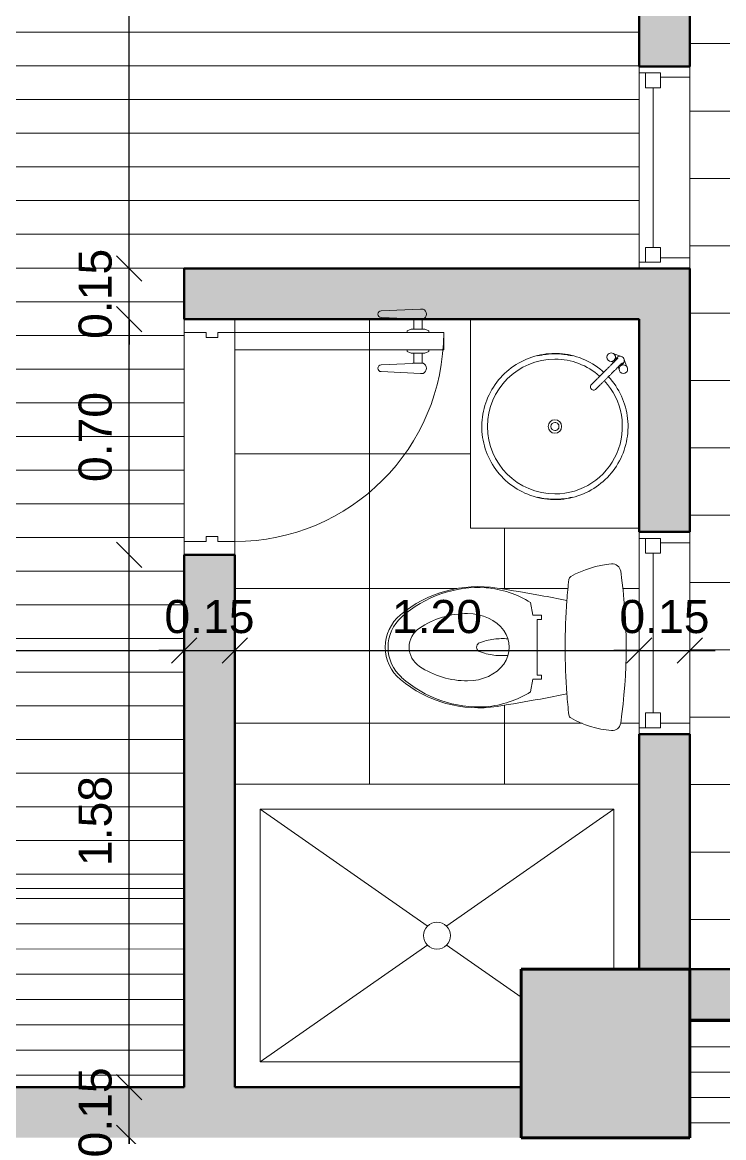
# Model space of a CAD drawing. Header units: metres. Extents: x 11 to 152, y 1 to 34.
# Drawn here: x 48.265 to 50.346, y 24.62 to 27.932 of the extents above; entities that cross this region are included whole.
import ezdxf

# ---------------------------------------------------------------- set-up
doc = ezdxf.new("R2010")
doc.units = ezdxf.units.M
for name, color, linetype, lineweight in [('A-ANNO-DIMS', 211, 'Continuous', 9), ('A-DETL-GENF', 92, 'Continuous', 9), ('A-DOOR', 31, 'Continuous', 9), ('A-DOOR-1', 31, 'Continuous', 18), ('A-FLOR', 192, 'Continuous', 9), ('A-FLOR-PATT', 8, 'Continuous', 9), ('A-GLAZ', 151, 'Continuous', 9), ('A-GLAZ-1', 151, 'Continuous', 18), ('A-WALL-1', 113, 'Continuous', 50), ('A-WALL-PATT-1', 111, 'Continuous', 9), ('I-FURN', 30, 'Continuous', 9), ('P-SANR-FIXT', 6, 'Continuous', 9), ('S-COLS', 52, 'Continuous', 9), ('S-COLS-1', 52, 'Continuous', 100)]:
    doc.layers.add(name, color=color, linetype=linetype, lineweight=lineweight)
doc.styles.add('Arial_1', font='Arial.ttf', dxfattribs={"height": 0.098353})
doc.dimstyles.new('Cota_1_25', dxfattribs={"dimscale": 0.3048, "dimtxt": 0.1, "dimasz": 0.246063, "dimexe": 0, "dimexo": 0.0625, "dimgap": 0.164042, "dimtad": 1, "dimrnd": 0.01, "dimzin": 0, "dimdsep": 46, "dimtxsty": 'Arial_1', "dimblk1": 'OBLIQUE', "dimblk2": 'OBLIQUE', "dimsah": 1, "dimcen": 0.09, "dimazin": 0, "dimtfac": 1, "dimtdec": 4, "dimtix": 1, "dimtmove": 0, "dimatfit": 3, "dimfxl": 0, "dimfxlon": 1, "dimtvp": 1, "dimtolj": 1, "dimtzin": 0, "dimarcsym": 2})
doc.dimstyles.new('Cota_1_25_1', dxfattribs={"dimscale": 0.3048, "dimtxt": 0.1, "dimasz": 0.246063, "dimexe": 0, "dimexo": 0.0625, "dimgap": 0.164042, "dimtad": 1, "dimrnd": 0.01, "dimzin": 0, "dimdsep": 46, "dimtxsty": 'Arial_1', "dimblk1": 'OBLIQUE', "dimblk2": 'OBLIQUE', "dimsah": 1, "dimcen": 0.09, "dimazin": 0, "dimtfac": 1, "dimtdec": 4, "dimtix": 1, "dimtmove": 0, "dimatfit": 3, "dimfxl": 0, "dimfxlon": 1, "dimtvp": 1, "dimtolj": 1, "dimtzin": 0, "dimarcsym": 2})
doc.dimstyles.new('Cota_1_25_2', dxfattribs={"dimscale": 0.3048, "dimtxt": 0.1, "dimasz": 0.246063, "dimexe": 0, "dimexo": 0.0625, "dimgap": 0.164042, "dimtad": 1, "dimrnd": 0.01, "dimzin": 0, "dimdsep": 46, "dimtxsty": 'Arial_1', "dimblk1": 'OBLIQUE', "dimblk2": 'OBLIQUE', "dimsah": 1, "dimcen": 0.09, "dimazin": 0, "dimtfac": 1, "dimtdec": 4, "dimtix": 1, "dimtmove": 0, "dimatfit": 3, "dimfxl": 0, "dimfxlon": 1, "dimtvp": 1, "dimtolj": 1, "dimtzin": 0, "dimarcsym": 2})

# ---------------------------------------------------------------- blocks, each defined once
blk = doc.blocks.new('M_Concrete-Square-Column - 500 x 500mm-1435712-1 Piso')
at = {"layer": 'S-COLS'}
blk.add_hatch(color=256, dxfattribs=at).paths.add_polyline_path([(-0.25, 0.25), (-0.25, -0.25), (0.25, -0.25), (0.25, 0.25)], flags=0)
at = {"layer": 'S-COLS-1'}
for p, q in [((-0.25, 0.25), (0.25, 0.25)), ((-0.25, -0.25), (-0.25, 0.25)), ((0.25, 0.25), (0.25, -0.25)), ((0.25, -0.25), (-0.25, -0.25))]:
    blk.add_line(p, q, dxfattribs=at)
blk = doc.blocks.new('M_Fixed - 240x60-1438101-1 Piso')
at = {"layer": 'A-GLAZ-1'}
for p, q in [((-0.3, 0.088), (-0.281, 0.088)), ((-0.281, 0.088), (-0.281, 0.025)), ((-0.281, 0.069), (-0.237, 0.069)), ((-0.237, 0.069), (-0.237, 0.025)), ((0.237, 0.069), (0.237, 0.025)), ((0.281, 0.069), (0.237, 0.069)), ((0.281, 0.088), (0.281, 0.025)), ((0.2989, 0.088), (0.281, 0.088)), ((-0.237, 0.047), (0.237, 0.047)), ((-0.281, 0.025), (-0.237, 0.025)), ((-0.268, 0.025), (-0.268, -0.062)), ((0.237, 0.025), (0.281, 0.025)), ((0.268, 0.025), (0.268, -0.062)), ((-0.3, -0.062), (-0.268, -0.062)), ((0.3, -0.062), (0.268, -0.062))]:
    blk.add_line(p, q, dxfattribs=at)
blk = doc.blocks.new('EA santario - EA santario-1236399-1 Piso')
at = {"layer": 'P-SANR-FIXT'}
for p, q in [((-0.0952, -0.0806), (-0.1325, -0.074)), ((-0.0952, -0.106), (-0.0952, -0.0806)), ((-0.0825, -0.0933), (-0.0825, -0.106)), ((0.0826, -0.0933), (-0.0825, -0.0933)), ((0.0826, -0.106), (0.0826, -0.0933)), ((0.1325, -0.074), (0.0953, -0.0806)), ((0.0953, -0.0806), (0.0953, -0.106)), ((-0.0825, -0.106), (-0.0952, -0.106)), ((0.0953, -0.106), (0.0826, -0.106))]:
    blk.add_line(p, q, dxfattribs=at)
for centre, radius, start, end in [((0, 0.2322), 0.125, 40.0388, 139.9612), ((0, 0.2292), 0.12, 41.8401, 138.1599), ((0.18, 0.0811), 0.36, 139.981, 188.91), ((0.1676, 0.0791), 0.345, 138.1599, 183.4315), ((-0.1676, 0.0791), 0.345, 356.5685, 41.8401), ((-0.18, 0.0811), 0.36, 351.09, 40.019), ((0, 0.2182), 0.0683, 33.6309, 146.3691), ((0.158, 0.1131), 0.258, 146.3691, 180), ((-0.158, 0.1131), 0.258, 0, 33.6309), ((0, 0.0716), 0.0147, 36.4562, 143.5438), ((0.1189, 0.0836), 0.2967, 184.8582, 212.071), ((-0.1189, 0.0836), 0.2967, 327.929, 355.1418), ((4.7641, 0.7998), 5.0001, 188.91, 190.4032), ((-4.7641, 0.7998), 5.0001, 349.5968, 351.09), ((4.7641, 0.7998), 5.0001, 190.4032, 191.3174), ((-4.7641, 0.7998), 5.0001, 348.6826, 349.5968), ((0.0513, -0.3405), 0.3, 150.5617, 174.8856), ((-0.1999, -0.1987), 0.0115, 96.2955, 150.5617), ((0, -2.0111), 1.8349, 94.3373, 96.2955), ((0, -2.0111), 1.8349, 85.6627, 94.3373), ((0, -2.0111), 1.8349, 83.7045, 85.6627), ((0.1999, -0.1987), 0.0115, 29.4383, 83.7045), ((-0.0513, -0.3405), 0.3, 5.1144, 29.4383), ((-0.2222, -0.316), 0.0254, 174.8856, 261.8874), ((0.2222, -0.316), 0.0254, 278.1126, 5.1144), ((0, 1.2428), 1.6, 261.8874, 278.1126)]:
    blk.add_arc(centre, radius, start, end, dxfattribs=at)
blk.add_ellipse((0, 0.1131), major_axis=(0, 0.1238), ratio=0.807692, start_param=1.570796, end_param=4.712389, dxfattribs=at)
for points in [[(-0.0118, 0.0804), (-0.0148, 0.0728), (-0.0199, 0.0575), (-0.024, 0.0349), (-0.0254, 0.0133), (-0.0249, -0.0001), (-0.0243, -0.0065)], [(0.0249, -0.0062), (0.0254, 0.0001), (0.0258, 0.0135), (0.0243, 0.035), (0.02, 0.0576), (0.0149, 0.0728), (0.0118, 0.0804)]]:
    blk.add_open_spline(points, degree=3, dxfattribs=at)
blk = doc.blocks.new('EA-Sencilla abisagrada - 70 x 210-1204123-1 Piso')
at = {"layer": 'A-DETL-GENF'}
for p, q in [((0.194, -0.5091), (0.189, -0.6263)), ((0.219, -0.6263), (0.214, -0.5091)), ((0.35, -0.6263), (0.355, -0.5091)), ((0.375, -0.5091), (0.38, -0.6263)), ((0.249, -0.5988), (0.254, -0.5863)), ((0.254, -0.5863), (0.259, -0.5863)), ((0.259, -0.6513), (0.259, -0.5863)), ((0.315, -0.5863), (0.31, -0.5863)), ((0.31, -0.6513), (0.31, -0.5863)), ((0.32, -0.5988), (0.315, -0.5863)), ((0.189, -0.6338), (0.189, -0.6263)), ((0.219, -0.6038), (0.219, -0.6338)), ((0.249, -0.6063), (0.219, -0.6063)), ((0.249, -0.6388), (0.249, -0.5988)), ((0.32, -0.6388), (0.32, -0.5988)), ((0.32, -0.6063), (0.35, -0.6063)), ((0.35, -0.6038), (0.35, -0.6338)), ((0.38, -0.6338), (0.38, -0.6263)), ((0.219, -0.6313), (0.249, -0.6313)), ((0.249, -0.6388), (0.254, -0.6513)), ((0.259, -0.6513), (0.254, -0.6513)), ((0.31, -0.6513), (0.315, -0.6513)), ((0.32, -0.6388), (0.315, -0.6513)), ((0.35, -0.6313), (0.32, -0.6313))]:
    blk.add_line(p, q, dxfattribs=at)
for centre, radius, start, end in [((0.204, -0.5095), 0.01, 2.4476, 177.5524), ((0.365, -0.5095), 0.01, 2.4476, 177.5524), ((0.204, -0.6276), 0.0162, 202.6199, 337.3801), ((0.365, -0.6276), 0.0162, 202.6199, 337.3801)]:
    blk.add_arc(centre, radius, start, end, dxfattribs=at)
at = {"layer": 'A-DOOR'}
blk.add_arc((0.31, -0.075), 0.62, 180, 270, dxfattribs=at)
at = {"layer": 'A-DOOR-1'}
for p, q in [((-0.35, 0.075), (-0.31, 0.075)), ((-0.31, 0.075), (-0.31, 0.01)), ((0.31, 0.075), (0.35, 0.075)), ((0.31, 0.01), (0.31, 0.075)), ((-0.31, 0.01), (-0.295, 0.01)), ((-0.295, 0.01), (-0.295, -0.025)), ((0.295, 0.01), (0.31, 0.01)), ((0.295, -0.025), (0.295, 0.01)), ((-0.31, -0.025), (-0.31, -0.075)), ((-0.295, -0.025), (-0.31, -0.025)), ((0.31, -0.025), (0.295, -0.025)), ((0.31, -0.075), (0.31, -0.025)), ((-0.31, -0.075), (-0.35, -0.075)), ((0.259, -0.075), (0.259, -0.695)), ((0.31, -0.075), (0.259, -0.075)), ((0.31, -0.075), (0.31, -0.695)), ((0.35, -0.075), (0.31, -0.075)), ((0.31, -0.695), (0.259, -0.695))]:
    blk.add_line(p, q, dxfattribs=at)
blk = doc.blocks.new('mesa23 - mesa001-1819838-1 Piso')
at = {"layer": 'I-FURN'}
h = blk.add_hatch(dxfattribs=at)
h.set_pattern_fill('FP_35', color=256, style=0, pattern_type=2)
h.set_pattern_definition([(46.105, (95.133, 7.87), (-0.05404587, 0.05200042), [])])
h.paths.add_polyline_path([(87.5396, 23.201), (88.4849, 24.1835), (88.0596, 24.5927), (87.5236, 24.0357), (87.5244, 23.9975)], flags=0)
for p, q in [((88.0596, 24.5927), (87.5236, 24.0357)), ((88.4849, 24.1835), (88.0596, 24.5927)), ((87.5396, 23.201), (88.4849, 24.1835)), ((87.5236, 24.0357), (87.5396, 23.201))]:
    blk.add_line(p, q, dxfattribs=at)
blk = doc.blocks.new('M_Shower Stall-2D - ducha 1_20 2-V28-1 Piso')
at = {"layer": 'P-SANR-FIXT'}
for p, q in [((0, 0.9), (1.1999, 0.9)), ((0.075, 0.825), (0.5711, 0.4789)), ((0.075, 0.075), (0.075, 0.825)), ((0.075, 0.825), (1.125, 0.825)), ((1.125, 0.825), (0.6289, 0.4789)), ((1.125, 0.825), (1.125, 0.35)), ((0.5724, 0.4224), (0.075, 0.075)), ((0.6276, 0.4224), (0.8499, 0.2671)), ((0.8499, 0.075), (0.075, 0.075))]:
    blk.add_line(p, q, dxfattribs=at)
for start, end in [(360, 180), (180, 360)]:
    blk.add_arc((0.6, 0.45), 0.04, start, end, dxfattribs=at)
blk = doc.blocks.new('Basin Slab-Round-1Bowl - 550 x 500-V29-1 Piso')
at = {"layer": 'P-SANR-FIXT'}
for p, q in [((0.618, 0.575), (-0.0023, 0.575)), ((-0.0023, 0.575), (-0.0023, 0.075)), ((0.477, 0.1376), (0.4686, 0.1346)), ((0.4926, 0.1585), (0.4894, 0.1497)), ((0.5077, 0.1303), (0.515, 0.1504)), ((0.4767, 0.1121), (0.4969, 0.1195))]:
    blk.add_line(p, q, dxfattribs=at)
at = {"layer": 'P-SANR-FIXT', "flags": 128}
for points in [[(0.5161, 0.325), (0.5159, 0.3337), (0.5154, 0.3423), (0.5145, 0.351), (0.5133, 0.3596), (0.5118, 0.3681), (0.5099, 0.3766), (0.5076, 0.385), (0.5051, 0.3932), (0.5022, 0.4014), (0.499, 0.4095), (0.4954, 0.4174), (0.4916, 0.4252), (0.4874, 0.4328), (0.483, 0.4402), (0.4782, 0.4475), (0.4732, 0.4546), (0.4678, 0.4614), (0.4622, 0.4681), (0.4564, 0.4745), (0.4503, 0.4806), (0.4439, 0.4865), (0.4374, 0.4922), (0.4306, 0.4976), (0.4236, 0.5027), (0.4164, 0.5076), (0.409, 0.5121), (0.4014, 0.5163), (0.3937, 0.5203), (0.3858, 0.5239), (0.3778, 0.5272), (0.3696, 0.5302), (0.3613, 0.5328), (0.353, 0.5352), (0.3445, 0.5371), (0.336, 0.5388), (0.3274, 0.5401), (0.3188, 0.5411), (0.3102, 0.5417), (0.3015, 0.5419), (0.2928, 0.5419), (0.2841, 0.5414), (0.2755, 0.5407), (0.2669, 0.5395), (0.2583, 0.5381), (0.2499, 0.5363), (0.2414, 0.5341), (0.2331, 0.5317), (0.2249, 0.5289), (0.2168, 0.5257), (0.2089, 0.5223), (0.201, 0.5185), (0.1934, 0.5144), (0.1859, 0.51), (0.1786, 0.5054), (0.1715, 0.5004), (0.1646, 0.4952), (0.1579, 0.4896), (0.1514, 0.4839), (0.1452, 0.4778), (0.1392, 0.4715), (0.1334, 0.465), (0.128, 0.4583), (0.1228, 0.4513), (0.1179, 0.4442), (0.1132, 0.4368), (0.1089, 0.4293), (0.1049, 0.4216), (0.1012, 0.4138), (0.0978, 0.4058), (0.0947, 0.3977), (0.092, 0.3894), (0.0896, 0.3811), (0.0875, 0.3727), (0.0858, 0.3642), (0.0844, 0.3556), (0.0833, 0.347), (0.0826, 0.3384), (0.0823, 0.3297), (0.0822, 0.325)], [(0.0822, 0.325), (0.0824, 0.3163), (0.0829, 0.3077), (0.0838, 0.299), (0.085, 0.2904), (0.0865, 0.2819), (0.0884, 0.2734), (0.0907, 0.265), (0.0932, 0.2568), (0.0961, 0.2486), (0.0993, 0.2405), (0.1029, 0.2326), (0.1067, 0.2248), (0.1109, 0.2172), (0.1153, 0.2098), (0.1201, 0.2025), (0.1251, 0.1954), (0.1305, 0.1886), (0.136, 0.1819), (0.1419, 0.1755), (0.148, 0.1694), (0.1543, 0.1635), (0.1609, 0.1578), (0.1677, 0.1524), (0.1747, 0.1473), (0.1819, 0.1424), (0.1893, 0.1379), (0.1969, 0.1337), (0.2046, 0.1297), (0.2125, 0.1261), (0.2205, 0.1228), (0.2287, 0.1198), (0.2369, 0.1172), (0.2453, 0.1148), (0.2538, 0.1129), (0.2623, 0.1112), (0.2709, 0.1099), (0.2795, 0.1089), (0.2881, 0.1083), (0.2968, 0.1081), (0.3055, 0.1081), (0.3141, 0.1086), (0.3228, 0.1093), (0.3314, 0.1105), (0.3399, 0.1119), (0.3484, 0.1137), (0.3568, 0.1159), (0.3652, 0.1183), (0.3734, 0.1211), (0.3815, 0.1243), (0.3894, 0.1277), (0.3972, 0.1315), (0.4049, 0.1356), (0.4124, 0.14), (0.4197, 0.1446), (0.4268, 0.1496), (0.4337, 0.1548), (0.4404, 0.1604), (0.4469, 0.1661)], [(0.46, 0.1794), (0.4649, 0.185), (0.4703, 0.1917), (0.4755, 0.1987), (0.4804, 0.2058), (0.485, 0.2132), (0.4894, 0.2207), (0.4934, 0.2284), (0.4971, 0.2362), (0.5005, 0.2442), (0.5036, 0.2523), (0.5063, 0.2606), (0.5087, 0.2689), (0.5108, 0.2773), (0.5125, 0.2858), (0.5139, 0.2944), (0.515, 0.303), (0.5157, 0.3116), (0.516, 0.3203), (0.5161, 0.325)], [(0.41, 0.2034), (0.41, 0.2034), (0.4101, 0.2033), (0.4102, 0.2031), (0.4105, 0.2029), (0.4107, 0.2026), (0.4111, 0.2023), (0.4115, 0.2019), (0.412, 0.2014), (0.4125, 0.2009), (0.4131, 0.2003), (0.4137, 0.1997), (0.4144, 0.199), (0.4151, 0.1982), (0.4159, 0.1974), (0.4168, 0.1965), (0.4177, 0.1956), (0.4187, 0.1947), (0.4197, 0.1937), (0.4207, 0.1926), (0.4218, 0.1915), (0.423, 0.1904), (0.4242, 0.1892), (0.4254, 0.1879), (0.4267, 0.1867), (0.428, 0.1854), (0.4293, 0.184), (0.4307, 0.1827), (0.4321, 0.1813), (0.4335, 0.1798), (0.4349, 0.1784), (0.4364, 0.1769), (0.4379, 0.1754), (0.4394, 0.1739), (0.4409, 0.1724), (0.4425, 0.1709), (0.444, 0.1693), (0.4456, 0.1678), (0.4472, 0.1662), (0.4487, 0.1646), (0.4503, 0.1631), (0.4519, 0.1615), (0.4534, 0.1599), (0.455, 0.1584), (0.4565, 0.1568), (0.4581, 0.1553), (0.4596, 0.1538), (0.4611, 0.1523), (0.4626, 0.1508), (0.464, 0.1493), (0.4655, 0.1479), (0.4669, 0.1465), (0.4683, 0.1451), (0.4696, 0.1437), (0.4709, 0.1424), (0.4722, 0.1411), (0.4735, 0.1399), (0.4747, 0.1387), (0.4758, 0.1375), (0.477, 0.1364), (0.478, 0.1353), (0.4791, 0.1343), (0.4801, 0.1333), (0.481, 0.1323), (0.4819, 0.1315), (0.4827, 0.1306), (0.4835, 0.1298), (0.4842, 0.1291), (0.4849, 0.1284), (0.4855, 0.1278), (0.4861, 0.1273), (0.4866, 0.1268), (0.487, 0.1263), (0.4874, 0.126), (0.4877, 0.1257), (0.4879, 0.1254), (0.4881, 0.1252), (0.4883, 0.1251), (0.4883, 0.125), (0.4883, 0.125)], [(0.5018, 0.1385), (0.5018, 0.1385), (0.5017, 0.1386), (0.5015, 0.1388), (0.5013, 0.139), (0.501, 0.1393), (0.5007, 0.1396), (0.5003, 0.14), (0.4998, 0.1405), (0.4993, 0.141), (0.4987, 0.1416), (0.4981, 0.1422), (0.4974, 0.1429), (0.4966, 0.1437), (0.4958, 0.1445), (0.495, 0.1453), (0.4941, 0.1462), (0.4931, 0.1472), (0.4921, 0.1482), (0.491, 0.1493), (0.4899, 0.1504), (0.4888, 0.1515), (0.4876, 0.1527), (0.4864, 0.1539), (0.4851, 0.1552), (0.4838, 0.1565), (0.4825, 0.1578), (0.4811, 0.1592), (0.4797, 0.1606), (0.4783, 0.162), (0.4768, 0.1635), (0.4753, 0.1649), (0.4739, 0.1664), (0.4723, 0.1679), (0.4708, 0.1695), (0.4693, 0.171), (0.4677, 0.1726), (0.4662, 0.1741), (0.4646, 0.1757), (0.463, 0.1772), (0.4615, 0.1788), (0.4599, 0.1804), (0.4583, 0.1819), (0.4568, 0.1835), (0.4552, 0.185), (0.4537, 0.1866), (0.4522, 0.1881), (0.4507, 0.1896), (0.4492, 0.1911), (0.4477, 0.1925), (0.4463, 0.194), (0.4449, 0.1954), (0.4435, 0.1968), (0.4422, 0.1981), (0.4408, 0.1994), (0.4396, 0.2007), (0.4383, 0.202), (0.4371, 0.2032), (0.4359, 0.2044), (0.4348, 0.2055), (0.4337, 0.2066), (0.4327, 0.2076), (0.4317, 0.2086), (0.4308, 0.2095), (0.4299, 0.2104), (0.429, 0.2113), (0.4283, 0.212), (0.4275, 0.2128), (0.4269, 0.2134), (0.4263, 0.214), (0.4257, 0.2146), (0.4252, 0.2151), (0.4248, 0.2155), (0.4244, 0.2159), (0.4241, 0.2162), (0.4238, 0.2165), (0.4236, 0.2167), (0.4235, 0.2168), (0.4234, 0.2168), (0.4234, 0.2169)]]:
    blk.add_lwpolyline(points, dxfattribs=at)
at = {"layer": 'P-SANR-FIXT'}
for centre, radius, start, end in [((0.2991, 0.325), 0.2, 360, 180), ((0.2991, 0.325), 0.2159, 166.1538, 180), ((0.2991, 0.325), 0.2159, 0, 13.8462), ((0.2991, 0.325), 0.02, 360, 180), ((0.2992, 0.3249), 0.012, 90, 179.747), ((0.2992, 0.3249), 0.012, 0.253, 90), ((0.2991, 0.325), 0.2159, 180, 193.8462), ((0.2991, 0.325), 0.2, 180, 312.9682), ((0.2991, 0.325), 0.02, 180, 360), ((0.2992, 0.3249), 0.012, 179.747, 270), ((0.2992, 0.3249), 0.012, 180, 193.9186), ((0.2992, 0.3249), 0.012, 198.6485, 208.0024), ((0.2992, 0.3249), 0.012, 213.4205, 222.17), ((0.2992, 0.3249), 0.012, 227.7366, 236.5173), ((0.2992, 0.3249), 0.012, 241.891, 251.3979), ((0.2992, 0.3249), 0.012, 255.9678, 270), ((0.2992, 0.3249), 0.012, 270, 0.253), ((0.2992, 0.3249), 0.012, 270, 284.0322), ((0.2992, 0.3249), 0.012, 303.4827, 312.2634), ((0.2992, 0.3249), 0.012, 317.83, 326.5795), ((0.2992, 0.3249), 0.012, 346.0814, 360), ((0.2991, 0.325), 0.2, 318.4615, 360), ((0.2991, 0.325), 0.2159, 346.1538, 360), ((0.4167, 0.2101), 0.00953, 135, 237.8571), ((0.4167, 0.2101), 0.00953, 32.1429, 135), ((0.5051, 0.158), 0.0127, 45, 225), ((0.5051, 0.158), 0.0127, 225, 45), ((0.4691, 0.122), 0.0127, 45, 225), ((0.4951, 0.1317), 0.0127, 225, 45), ((0.4951, 0.1317), 0.0127, 45, 88.0726), ((0.4951, 0.1317), 0.0127, 353.2893, 87.7631), ((0.4691, 0.122), 0.0127, 225, 45), ((0.4951, 0.1317), 0.0127, 181.9274, 225), ((0.4954, 0.1321), 0.0127, 185.9086, 276.7107)]:
    blk.add_arc(centre, radius, start, end, dxfattribs=at)
blk = doc.blocks.new('mesa44 - mesa001-1820054-1 Piso')
at = {"layer": 'I-FURN'}
h = blk.add_hatch(dxfattribs=at)
h.set_pattern_fill('FP_26', color=256, style=0, pattern_type=2)
h.set_pattern_definition([(226.11, (-6.905, 15.092), (0.0540504, -0.0519957), [])])
h.paths.add_polyline_path([(0.3642, -1.144), (0.1136, -0.9029), (-1.2733, -2.3445), (-1.0227, -2.5856), (-0.1025, -1.6291)], flags=0)
blk.add_line((0.1136, -0.9029), (-1.2733, -2.3445), dxfattribs=at)
blk = doc.blocks.new('_Oblique')
at = {"color": 0, "linetype": 'ByBlock', "lineweight": -2}
blk.add_line((-0.5, -0.5), (0.5, 0.5), dxfattribs=at)
blk = doc.blocks.new('DIMBLOCK10-1 Piso')
at = {"layer": 'A-ANNO-DIMS', "color": 0, "lineweight": -2, "transparency": 16777216}
blk.add_line((48.5818, 22.37), (48.5818, 24.62), dxfattribs=at)
at = {"layer": 'Defpoints', "color": 0, "transparency": 16777216}
for p in [(48.5818, 24.62), (48.5818, 24.62), (48.5818, 22.37)]:
    blk.add_point(p, dxfattribs=at)
at = {"layer": 'A-ANNO-DIMS', "color": 0, "lineweight": -2, "transparency": 16777216, "xscale": 0.075, "yscale": 0.075, "zscale": 0.075}
for p, rotation in [((48.5818, 24.62), 90), ((48.5818, 22.37), 270)]:
    blk.add_blockref('_Oblique', p, dxfattribs=dict(at, rotation=rotation))
at = {"layer": 'A-ANNO-DIMS', "color": 0, "transparency": 16777216, "insert": (48.4816, 23.495), "char_height": 0.09835, "attachment_point": 5, "rotation": 90, "style": 'Arial_1'}
blk.add_mtext('\\A1;2.25', dxfattribs=at)
blk = doc.blocks.new('DIMBLOCK11-1 Piso')
at = {"layer": 'A-ANNO-DIMS', "color": 0, "lineweight": -2, "transparency": 16777216}
for p, q in [((48.5818, 24.77), (48.5818, 24.845)), ((48.5818, 24.62), (48.5818, 24.77)), ((48.5818, 24.62), (48.5818, 24.545))]:
    blk.add_line(p, q, dxfattribs=at)
at = {"layer": 'Defpoints', "color": 0, "transparency": 16777216}
for p in [(48.5818, 24.77), (48.5818, 24.77), (48.5818, 24.62)]:
    blk.add_point(p, dxfattribs=at)
at = {"layer": 'A-ANNO-DIMS', "color": 0, "lineweight": -2, "transparency": 16777216, "xscale": 0.075, "yscale": 0.075, "zscale": 0.075}
for p, rotation in [((48.5818, 24.77), 270), ((48.5818, 24.62), 90)]:
    blk.add_blockref('_Oblique', p, dxfattribs=dict(at, rotation=rotation))
at = {"layer": 'A-ANNO-DIMS', "color": 0, "transparency": 16777216, "insert": (48.4816, 24.695), "char_height": 0.09835, "attachment_point": 5, "rotation": 90, "style": 'Arial_1'}
blk.add_mtext('\\A1;0.15', dxfattribs=at)
blk = doc.blocks.new('DIMBLOCK12-1 Piso')
at = {"layer": 'A-ANNO-DIMS', "color": 0, "lineweight": -2, "transparency": 16777216}
blk.add_line((48.5818, 24.77), (48.5818, 26.3503), dxfattribs=at)
at = {"layer": 'Defpoints', "color": 0, "transparency": 16777216}
for p in [(48.5818, 26.3503), (48.5818, 26.3503), (48.5818, 24.77)]:
    blk.add_point(p, dxfattribs=at)
at = {"layer": 'A-ANNO-DIMS', "color": 0, "lineweight": -2, "transparency": 16777216, "xscale": 0.075, "yscale": 0.075, "zscale": 0.075}
for p, rotation in [((48.5818, 26.3503), 90), ((48.5818, 24.77), 270)]:
    blk.add_blockref('_Oblique', p, dxfattribs=dict(at, rotation=rotation))
at = {"layer": 'A-ANNO-DIMS', "color": 0, "transparency": 16777216, "insert": (48.4816, 25.5601), "char_height": 0.09835, "attachment_point": 5, "rotation": 90, "style": 'Arial_1'}
blk.add_mtext('\\A1;1.58', dxfattribs=at)
blk = doc.blocks.new('DIMBLOCK13-1 Piso')
at = {"layer": 'A-ANNO-DIMS', "color": 0, "lineweight": -2, "transparency": 16777216}
blk.add_line((48.5818, 26.3503), (48.5818, 27.0503), dxfattribs=at)
at = {"layer": 'Defpoints', "color": 0, "transparency": 16777216}
for p in [(48.5818, 27.0503), (48.5818, 27.0503), (48.5818, 26.3503)]:
    blk.add_point(p, dxfattribs=at)
at = {"layer": 'A-ANNO-DIMS', "color": 0, "lineweight": -2, "transparency": 16777216, "xscale": 0.075, "yscale": 0.075, "zscale": 0.075}
for p, rotation in [((48.5818, 27.0503), 90), ((48.5818, 26.3503), 270)]:
    blk.add_blockref('_Oblique', p, dxfattribs=dict(at, rotation=rotation))
at = {"layer": 'A-ANNO-DIMS', "color": 0, "transparency": 16777216, "insert": (48.4816, 26.7003), "char_height": 0.09835, "attachment_point": 5, "rotation": 90, "style": 'Arial_1'}
blk.add_mtext('\\A1;0.70', dxfattribs=at)
blk = doc.blocks.new('DIMBLOCK14-1 Piso')
at = {"layer": 'A-ANNO-DIMS', "color": 0, "lineweight": -2, "transparency": 16777216}
for p, q in [((48.5818, 27.2003), (48.5818, 27.2753)), ((48.5818, 27.0503), (48.5818, 27.2003)), ((48.5818, 27.0503), (48.5818, 26.9753))]:
    blk.add_line(p, q, dxfattribs=at)
at = {"layer": 'Defpoints', "color": 0, "transparency": 16777216}
for p in [(48.5818, 27.2003), (48.5818, 27.2003), (48.5818, 27.0503)]:
    blk.add_point(p, dxfattribs=at)
at = {"layer": 'A-ANNO-DIMS', "color": 0, "lineweight": -2, "transparency": 16777216, "xscale": 0.075, "yscale": 0.075, "zscale": 0.075}
for p, rotation in [((48.5818, 27.2003), 270), ((48.5818, 27.0503), 90)]:
    blk.add_blockref('_Oblique', p, dxfattribs=dict(at, rotation=rotation))
at = {"layer": 'A-ANNO-DIMS', "color": 0, "transparency": 16777216, "insert": (48.4816, 27.1253), "char_height": 0.09835, "attachment_point": 5, "rotation": 90, "style": 'Arial_1'}
blk.add_mtext('\\A1;0.15', dxfattribs=at)
blk = doc.blocks.new('DIMBLOCK15-1 Piso')
at = {"layer": 'A-ANNO-DIMS', "color": 0, "lineweight": -2, "transparency": 16777216}
blk.add_line((48.5818, 27.2003), (48.5818, 30.3181), dxfattribs=at)
at = {"layer": 'Defpoints', "color": 0, "transparency": 16777216}
for p in [(48.5818, 30.3181), (48.5818, 30.3181), (48.5818, 27.2003)]:
    blk.add_point(p, dxfattribs=at)
at = {"layer": 'A-ANNO-DIMS', "color": 0, "lineweight": -2, "transparency": 16777216, "xscale": 0.075, "yscale": 0.075, "zscale": 0.075}
for p, rotation in [((48.5818, 30.3181), 90), ((48.5818, 27.2003), 270)]:
    blk.add_blockref('_Oblique', p, dxfattribs=dict(at, rotation=rotation))
at = {"layer": 'A-ANNO-DIMS', "color": 0, "transparency": 16777216, "insert": (48.4815, 28.7592), "char_height": 0.09835, "attachment_point": 5, "rotation": 90, "style": 'Arial_1'}
blk.add_mtext('\\A1;3.12', dxfattribs=at)
blk = doc.blocks.new('DIMBLOCK128-1 Piso')
at = {"layer": 'A-ANNO-DIMS', "color": 0, "lineweight": -2, "transparency": 16777216}
blk.add_line((47.3818, 26.0664), (48.7452, 26.0664), dxfattribs=at)
at = {"layer": 'Defpoints', "color": 0, "transparency": 16777216}
for p in [(47.3818, 26.0664), (48.7452, 26.0664), (48.7452, 26.0664)]:
    blk.add_point(p, dxfattribs=at)
at = {"layer": 'A-ANNO-DIMS', "color": 0, "lineweight": -2, "transparency": 16777216, "xscale": 0.075, "yscale": 0.075, "zscale": 0.075, "rotation": 180}
blk.add_blockref('_Oblique', (47.3818, 26.0664), dxfattribs=at)
at = {"layer": 'A-ANNO-DIMS', "color": 0, "lineweight": -2, "transparency": 16777216, "xscale": 0.075, "yscale": 0.075, "zscale": 0.075}
blk.add_blockref('_Oblique', (48.7452, 26.0664), dxfattribs=at)
at = {"layer": 'A-ANNO-DIMS', "color": 0, "transparency": 16777216, "insert": (48.0635, 26.1667), "char_height": 0.09835, "attachment_point": 5, "style": 'Arial_1'}
blk.add_mtext('\\A1;1.36', dxfattribs=at)
blk = doc.blocks.new('DIMBLOCK129-1 Piso')
at = {"layer": 'A-ANNO-DIMS', "color": 0, "lineweight": -2, "transparency": 16777216}
for p, q in [((48.7452, 26.0664), (48.6702, 26.0664)), ((48.7452, 26.0664), (48.8952, 26.0664)), ((48.8952, 26.0664), (48.9702, 26.0664))]:
    blk.add_line(p, q, dxfattribs=at)
at = {"layer": 'Defpoints', "color": 0, "transparency": 16777216}
for p in [(48.7452, 26.0664), (48.8952, 26.0664), (48.8952, 26.0664)]:
    blk.add_point(p, dxfattribs=at)
at = {"layer": 'A-ANNO-DIMS', "color": 0, "lineweight": -2, "transparency": 16777216, "xscale": 0.075, "yscale": 0.075, "zscale": 0.075}
blk.add_blockref('_Oblique', (48.7452, 26.0664), dxfattribs=at)
at = {"layer": 'A-ANNO-DIMS', "color": 0, "lineweight": -2, "transparency": 16777216, "xscale": 0.075, "yscale": 0.075, "zscale": 0.075, "rotation": 180}
blk.add_blockref('_Oblique', (48.8952, 26.0664), dxfattribs=at)
at = {"layer": 'A-ANNO-DIMS', "color": 0, "transparency": 16777216, "insert": (48.8202, 26.1666), "char_height": 0.09835, "attachment_point": 5, "style": 'Arial_1'}
blk.add_mtext('\\A1;0.15', dxfattribs=at)
blk = doc.blocks.new('DIMBLOCK130-1 Piso')
at = {"layer": 'A-ANNO-DIMS', "color": 0, "lineweight": -2, "transparency": 16777216}
blk.add_line((48.8952, 26.0664), (50.0951, 26.0664), dxfattribs=at)
at = {"layer": 'Defpoints', "color": 0, "transparency": 16777216}
for p in [(48.8952, 26.0664), (50.0951, 26.0664), (50.0951, 26.0664)]:
    blk.add_point(p, dxfattribs=at)
at = {"layer": 'A-ANNO-DIMS', "color": 0, "lineweight": -2, "transparency": 16777216, "xscale": 0.075, "yscale": 0.075, "zscale": 0.075, "rotation": 180}
blk.add_blockref('_Oblique', (48.8952, 26.0664), dxfattribs=at)
at = {"layer": 'A-ANNO-DIMS', "color": 0, "lineweight": -2, "transparency": 16777216, "xscale": 0.075, "yscale": 0.075, "zscale": 0.075}
blk.add_blockref('_Oblique', (50.0951, 26.0664), dxfattribs=at)
at = {"layer": 'A-ANNO-DIMS', "color": 0, "transparency": 16777216, "insert": (49.4951, 26.1666), "char_height": 0.09835, "attachment_point": 5, "style": 'Arial_1'}
blk.add_mtext('\\A1;1.20', dxfattribs=at)
blk = doc.blocks.new('DIMBLOCK131-1 Piso')
at = {"layer": 'A-ANNO-DIMS', "color": 0, "lineweight": -2, "transparency": 16777216}
for p, q in [((50.0951, 26.0664), (50.0201, 26.0664)), ((50.0951, 26.0664), (50.2452, 26.0664)), ((50.2452, 26.0664), (50.3202, 26.0664))]:
    blk.add_line(p, q, dxfattribs=at)
at = {"layer": 'Defpoints', "color": 0, "transparency": 16777216}
for p in [(50.0951, 26.0664), (50.2452, 26.0664), (50.2452, 26.0664)]:
    blk.add_point(p, dxfattribs=at)
at = {"layer": 'A-ANNO-DIMS', "color": 0, "lineweight": -2, "transparency": 16777216, "xscale": 0.075, "yscale": 0.075, "zscale": 0.075}
blk.add_blockref('_Oblique', (50.0951, 26.0664), dxfattribs=at)
at = {"layer": 'A-ANNO-DIMS', "color": 0, "lineweight": -2, "transparency": 16777216, "xscale": 0.075, "yscale": 0.075, "zscale": 0.075, "rotation": 180}
blk.add_blockref('_Oblique', (50.2452, 26.0664), dxfattribs=at)
at = {"layer": 'A-ANNO-DIMS', "color": 0, "transparency": 16777216, "insert": (50.1701, 26.1666), "char_height": 0.09835, "attachment_point": 5, "style": 'Arial_1'}
blk.add_mtext('\\A1;0.15', dxfattribs=at)

msp = doc.modelspace()

# ---------------------------------------------------------------- hatches: boundary and pattern name
at = {"layer": 'A-FLOR-PATT'}
h = msp.add_hatch(dxfattribs=at)
h.set_pattern_fill('FP_29', color=256, style=0, pattern_type=2)
h.set_pattern_definition([(0, (-0.025, 16.068), (0, 0.2), []), (90, (-0.025, 16.068), (-0.2, 1e-17), [])])
h.paths.add_polyline_path([(52.2456, 25.12), (52.2456, 31.5182), (35.2801, 31.5182), (35.2801, 30.5181), (35.4251, 30.5181), (35.4251, 30.4682), (50.2451, 30.4681), (50.2451, 25.12), (52.2371, 25.12)], flags=0)
h.paths.add_polyline_path([(35.2251, 30.5181), (35.2301, 30.5181), (35.2301, 31.5182), (35.2251, 31.5182), (35.2251, 31.1776)], flags=0)
h = msp.add_hatch(dxfattribs=at)
h.set_pattern_fill('FP_21', color=256, style=0, pattern_type=2)
h.set_pattern_definition([(180, (18.21, 10.902), (-1e-17, -0.1), [])])
h.paths.add_polyline_path([(48.7452, 24.77), (48.7452, 24.77), (48.2428, 24.77)], flags=0)
h.paths.add_polyline_path([(48.7452, 25.0652), (48.7452, 25.3603), (48.7452, 25.3603)], flags=0)
h.paths.add_polyline_path([(47.9726, 25.3602), (48.7452, 25.3603), (48.7452, 27.2003), (50.0951, 27.2003), (50.0951, 29.9681), (49.7451, 29.9681), (49.7451, 30.4682), (47.3951, 30.4681), (47.3951, 28.062), (47.3451, 28.062), (47.3451, 28.047), (47.3101, 28.047), (47.3101, 28.062), (47.2451, 28.062), (47.2451, 30.3181), (45.345, 30.3181), (45.345, 30.4682), (42.945, 30.4681), (42.945, 29.9681), (42.7851, 29.9681), (42.7851, 27.202), (44.2178, 27.202), (44.2187, 27.4891), (44.2212, 27.4952), (44.2252, 27.5005), (44.2305, 27.5045), (44.2366, 27.5071), (44.2432, 27.5079), (44.6308, 27.5071), (44.6369, 27.5045), (44.6422, 27.5005), (44.6462, 27.4952), (44.6487, 27.4891), (44.6496, 27.4825), (44.6496, 27.202), (44.8177, 27.202), (44.8186, 27.4776), (44.8211, 27.4837), (44.8251, 27.489), (44.8304, 27.493), (44.8365, 27.4955), (44.8431, 27.4964), (45.2307, 27.4955), (45.2368, 27.493), (45.242, 27.489), (45.2461, 27.4837), (45.2486, 27.4776), (45.2495, 27.471), (45.2495, 27.202), (47.2451, 27.202), (47.2451, 27.242), (47.3101, 27.242), (47.3101, 27.257), (47.3451, 27.257), (47.3451, 27.242), (47.3951, 27.242), (47.3951, 27.202), (47.9726, 27.202), (47.9726, 25.3603)], flags=0)
h.paths.add_polyline_path([(45.2096, 27.5075), (44.8287, 27.5079), (44.824, 27.5092), (44.8194, 27.5138), (44.8177, 27.5202), (44.8177, 27.5448), (44.8194, 27.5511), (44.824, 27.5558), (44.8304, 27.5575), (45.2368, 27.5575), (45.2431, 27.5558), (45.2458, 27.5538), (45.2491, 27.5481), (45.2495, 27.5448), (45.2495, 27.5202), (45.2478, 27.5138), (45.2431, 27.5092), (45.2368, 27.5075), (45.213, 27.5075)], flags=0)
h.paths.add_polyline_path([(44.2432, 27.519), (44.2305, 27.519), (44.2241, 27.5207), (44.2195, 27.5254), (44.2178, 27.5317), (44.2178, 27.5563), (44.2195, 27.5627), (44.2241, 27.5673), (44.2305, 27.569), (44.6369, 27.569), (44.6432, 27.5673), (44.6463, 27.5645), (44.6494, 27.5575), (44.6496, 27.5563), (44.6496, 27.5317), (44.6479, 27.5254), (44.6432, 27.5207), (44.6369, 27.519), (44.2543, 27.519)], flags=0)
h.paths.add_polyline_path([(45.2371, 27.5595), (45.2295, 27.5615), (45.2264, 27.5639), (45.2225, 27.5707), (45.2225, 27.5785), (45.2241, 27.5822), (45.2295, 27.5876), (45.2371, 27.5897), (45.241, 27.5891), (45.2495, 27.5829), (45.2501, 27.5821), (45.2521, 27.5746), (45.2495, 27.5664), (45.2446, 27.5615), (45.2381, 27.5596)], flags=0)
h.paths.add_polyline_path([(44.8304, 27.56), (44.826, 27.56), (44.8223, 27.5615), (44.8168, 27.567), (44.8148, 27.5746), (44.8168, 27.5821), (44.8223, 27.5876), (44.8299, 27.5897), (44.8338, 27.5891), (44.8405, 27.5852), (44.8429, 27.5821), (44.8449, 27.5746), (44.8429, 27.5681), (44.8405, 27.5639), (44.8338, 27.56), (44.8329, 27.56)], flags=0)
h.paths.add_polyline_path([(44.6372, 27.571), (44.6296, 27.5731), (44.6265, 27.5755), (44.6226, 27.5822), (44.6226, 27.59), (44.6242, 27.5937), (44.6296, 27.5992), (44.6372, 27.6012), (44.6411, 27.6007), (44.6496, 27.5945), (44.6502, 27.5937), (44.6522, 27.5861), (44.6496, 27.578), (44.6447, 27.5731), (44.6382, 27.5712)], flags=0)
h.paths.add_polyline_path([(44.233, 27.5716), (44.2261, 27.5716), (44.2224, 27.5731), (44.2169, 27.5786), (44.2149, 27.5861), (44.2178, 27.5945), (44.2224, 27.5992), (44.23, 27.6012), (44.2339, 27.6007), (44.2406, 27.5968), (44.2432, 27.593), (44.245, 27.5861), (44.2432, 27.5799), (44.2406, 27.5755), (44.2339, 27.5716)], flags=0)
h.paths.add_polyline_path([(50.0009, 27.9455), (48.1507, 27.9455), (48.1507, 29.3455), (50.0507, 29.3455), (50.0507, 27.9455), (50.0253, 27.9455)], flags=0)
h.paths.add_polyline_path([(45.9229, 28.1482), (45.9053, 28.1633), (45.9136, 28.1813), (45.8798, 28.168), (45.629, 28.3695), (45.6347, 28.4053), (45.6183, 28.3928), (45.6004, 28.4072), (45.6506, 28.4713), (45.6472, 28.5022), (45.8364, 28.7377), (45.6517, 28.886), (45.7943, 29.0635), (45.5426, 29.2657), (45.5391, 29.298), (45.4764, 29.3484), (45.4908, 29.3663), (45.5095, 29.3577), (45.4962, 29.3914), (45.6977, 29.6422), (45.7335, 29.6365), (45.7211, 29.653), (45.7355, 29.6709), (45.7996, 29.6207), (45.8305, 29.624), (46.0822, 29.4218), (46.2248, 29.5993), (46.4094, 29.451), (46.5986, 29.6864), (46.6309, 29.69), (46.6812, 29.7527), (46.6992, 29.7383), (46.6905, 29.7196), (46.7243, 29.7328), (46.9751, 29.5313), (46.9694, 29.4955), (46.9858, 29.508), (47.0037, 29.4936), (46.9535, 29.4295), (46.9569, 29.3986), (46.7677, 29.1631), (46.9381, 29.0263), (46.7955, 28.8488), (47.0615, 28.6351), (47.065, 28.6028), (47.1277, 28.5524), (47.1126, 28.5349), (47.0946, 28.5431), (47.1079, 28.5094), (46.9064, 28.2586), (46.8706, 28.2643), (46.883, 28.2479), (46.8686, 28.2299), (46.8046, 28.2802), (46.7736, 28.2768), (46.5077, 28.4905), (46.3651, 28.313), (46.1947, 28.4498), (46.0056, 28.2144), (45.9732, 28.2109), (45.9344, 28.1625)], flags=0)
h.paths.add_polyline_path([(44.858, 28.2417), (44.8431, 28.2438), (44.8309, 28.2491), (44.8202, 28.2573), (44.5297, 28.5327), (44.5235, 28.5404), (44.5181, 28.5524), (44.5161, 28.5652), (44.5174, 28.5782), (44.5235, 28.5923), (44.5317, 28.6031), (44.8071, 28.8935), (44.8179, 28.9012), (44.8267, 28.9051), (44.8396, 28.9072), (44.8526, 28.9058), (44.8648, 28.9012), (44.8774, 28.8915), (45.1678, 28.6162), (45.1741, 28.6084), (45.1794, 28.5965), (45.1815, 28.5836), (45.1802, 28.5707), (45.1755, 28.5585), (45.1659, 28.5458), (44.8905, 28.2554), (44.8797, 28.2477), (44.8709, 28.2438)], flags=0)
h.paths.add_polyline_path([(43.696, 28.2471), (42.8352, 28.2471), (42.8352, 29.6949), (43.7115, 29.6949), (43.7115, 28.2471)], flags=0)
h.paths.add_polyline_path([(44.4552, 28.8332), (43.9552, 28.8332), (43.9552, 29.3332), (44.4552, 29.3332)], flags=0)
h.paths.add_polyline_path([(44.8197, 29.339), (44.806, 29.3428), (44.7957, 29.3486), (44.7863, 29.3576), (44.7796, 29.3688), (44.6201, 29.7381), (44.6171, 29.7485), (44.6171, 29.7624), (44.6207, 29.7753), (44.6265, 29.7856), (44.6355, 29.795), (44.6467, 29.8017), (45.016, 29.9611), (45.0264, 29.9641), (45.0403, 29.9641), (45.0532, 29.9605), (45.0635, 29.9548), (45.0729, 29.9457), (45.0796, 29.9345), (45.2391, 29.5653), (45.242, 29.5549), (45.2422, 29.5418), (45.2385, 29.5281), (45.2327, 29.5177), (45.2236, 29.5084), (45.2124, 29.5017), (44.8453, 29.3428), (44.8328, 29.3392)], flags=0)
h = msp.add_hatch(dxfattribs=at)
h.set_pattern_fill('FP_22', color=256, style=0, pattern_type=2)
h.set_pattern_definition([(90, (18.095, 11.85), (-0.4, 2e-17), []), (180, (18.095, 11.85), (-5e-17, -0.4), [])])
h.paths.add_polyline_path([(49.3526, 25.67), (50.0951, 25.67), (50.0951, 26.43), (49.5951, 26.43), (49.5951, 27.0503), (48.8952, 27.0503), (48.8952, 25.67), (49.3506, 25.67)], flags=0)
h.paths.add_polyline_path([(50.0129, 25.8287), (49.971, 25.8354), (49.9305, 25.848), (49.89, 25.8678), (49.8864, 25.875), (49.8806, 25.9374), (49.8023, 25.9224), (49.6738, 25.9005), (49.6125, 25.8962), (49.5514, 25.9024), (49.4923, 25.9189), (49.4368, 25.9452), (49.3865, 25.9805), (49.3654, 26.0033), (49.3506, 26.0306), (49.3429, 26.0607), (49.3429, 26.0917), (49.3526, 26.1256), (49.3654, 26.1491), (49.3865, 26.1719), (49.4368, 26.2072), (49.4923, 26.2335), (49.5514, 26.25), (49.6125, 26.2562), (49.6738, 26.2519), (49.8023, 26.23), (49.8806, 26.215), (49.8864, 26.2774), (49.89, 26.2846), (49.8922, 26.2862), (49.9305, 26.3044), (49.971, 26.3169), (50.0129, 26.3237), (50.0193, 26.3235), (50.0255, 26.3216), (50.0323, 26.3169), (50.0354, 26.3137), (50.0397, 26.3044), (50.0403, 26.302), (50.0523, 26.1894), (50.0563, 26.0762), (50.0523, 25.963), (50.0386, 25.8442), (50.0323, 25.8354), (50.0309, 25.8341), (50.0255, 25.8308), (50.0193, 25.8289)], flags=0)
h.paths.add_polyline_path([(49.8451, 26.7195), (49.8425, 26.7202), (49.845, 26.7195)], flags=0)
h.paths.add_polyline_path([(49.8538, 26.7232), (49.8562, 26.7269), (49.8542, 26.724)], flags=0)
h.paths.add_polyline_path([(49.8554, 26.7377), (49.8526, 26.7409), (49.8547, 26.7384), (49.8553, 26.7378)], flags=0)
h.paths.add_polyline_path([(49.8481, 26.7431), (49.8442, 26.7434), (49.8478, 26.7431)], flags=0)
h = msp.add_hatch(dxfattribs=at)
h.set_pattern_fill('FP_13', color=256, style=0, pattern_type=2)
h.set_pattern_definition([(180, (18.21, 11.047), (-1e-17, -0.1), [])])
h.paths.add_polyline_path([(49.2278, 15.6182), (49.7451, 15.6182), (49.7451, 15.9682), (50.0952, 15.9682), (50.0952, 16.2182), (50.2452, 16.2182), (50.2452, 18.2182), (47.0049, 18.2182), (47.0049, 18.2682), (46.9899, 18.2682), (46.9899, 18.3032), (47.0049, 18.3032), (47.0049, 18.3682), (47.0449, 18.3682), (47.0449, 18.4082), (47.1099, 18.4082), (47.1099, 18.4232), (47.1449, 18.4232), (47.1449, 18.4082), (47.1949, 18.4082), (47.1949, 18.3682), (50.0952, 18.3682), (50.0952, 18.8182), (50.2452, 18.8182), (50.2451, 20.8182), (49.7451, 20.8182), (49.7451, 21.1682), (47.7949, 21.1682), (47.7949, 19.1682), (47.1949, 19.1682), (47.1949, 19.1282), (47.1449, 19.1282), (47.1449, 19.1132), (47.1099, 19.1132), (47.1099, 19.1282), (47.0449, 19.1282), (47.0449, 21.1682), (47.0049, 21.1682), (47.0049, 21.2332), (46.9899, 21.2332), (46.9899, 21.2682), (47.0049, 21.2682), (47.0049, 21.3182), (50.2452, 21.3182), (50.2452, 20.9682), (52.2456, 20.9682), (52.2456, 24.62), (48.0952, 24.62), (48.0952, 22.37), (47.1449, 22.37), (47.1449, 22.52), (47.3452, 22.52), (47.3452, 24.02), (46.2449, 24.02), (46.2449, 21.3182), (46.2849, 21.3182), (46.2849, 21.2682), (46.2999, 21.2682), (46.2999, 21.2332), (46.2849, 21.2332), (46.2849, 21.1682), (46.2449, 21.1682), (46.2449, 19.72), (46.0949, 19.72), (46.0949, 18.3682), (46.2849, 18.3682), (46.2849, 18.3032), (46.2999, 18.3032), (46.2999, 18.2682), (46.2849, 18.2682), (46.2849, 18.2182), (46.2449, 18.2182), (46.2449, 17.4182), (46.8609, 17.4182), (46.8609, 15.6182), (49.1951, 15.6182)], flags=0)
h.paths.add_polyline_path([(47.8102, 15.6989), (47.8102, 17.5989), (48.7102, 17.5989), (48.7102, 15.6989), (48.2428, 15.6989)], flags=0)
h.paths.add_polyline_path([(49.177, 15.7066), (48.8286, 15.7066), (48.8154, 15.7084), (48.8032, 15.7134), (48.7926, 15.7215), (48.7846, 15.732), (48.7795, 15.7443), (48.7778, 15.7617), (48.7778, 16.1058), (48.7795, 16.119), (48.7846, 16.1312), (48.7926, 16.1418), (48.8032, 16.1498), (48.8154, 16.1549), (48.8286, 16.1566), (49.177, 16.1566), (49.1901, 16.1549), (49.2024, 16.1498), (49.2129, 16.1418), (49.2209, 16.1312), (49.226, 16.119), (49.2278, 16.1058), (49.2278, 15.7574), (49.226, 15.7443), (49.2209, 15.732), (49.2129, 15.7215), (49.2024, 15.7134), (49.1901, 15.7084)], flags=0)
h.paths.add_polyline_path([(47.3434, 15.7066), (47.3302, 15.7084), (47.318, 15.7134), (47.3054, 15.7242), (47.2994, 15.732), (47.2943, 15.7443), (47.2926, 15.7617), (47.2926, 16.1058), (47.2943, 16.119), (47.2994, 16.1312), (47.3074, 16.1418), (47.318, 16.1498), (47.3302, 16.1549), (47.3434, 16.1566), (47.6918, 16.1566), (47.7049, 16.1549), (47.7172, 16.1498), (47.7277, 16.1418), (47.7357, 16.1312), (47.7408, 16.119), (47.7426, 16.1058), (47.7426, 15.7574), (47.7408, 15.7443), (47.7357, 15.732), (47.7277, 15.7215), (47.7172, 15.7134), (47.7049, 15.7084), (47.6918, 15.7066)], flags=0)
h.paths.add_polyline_path([(48.582, 19.1471), (48.2101, 19.1471), (48.2101, 21.0471), (49.1101, 21.0471), (49.1101, 19.1471)], flags=0)
h.paths.add_polyline_path([(49.3526, 20.5894), (49.2285, 20.5894), (49.2154, 20.5911), (49.2031, 20.5962), (49.1926, 20.6043), (49.1845, 20.6148), (49.1795, 20.6271), (49.1777, 20.6402), (49.1777, 20.9886), (49.1795, 21.0017), (49.1845, 21.014), (49.1926, 21.0245), (49.2031, 21.0326), (49.2154, 21.0377), (49.2285, 21.0394), (49.5769, 21.0394), (49.5901, 21.0377), (49.6023, 21.0326), (49.6129, 21.0245), (49.6209, 21.014), (49.626, 21.0017), (49.6277, 20.9886), (49.6277, 20.6402), (49.626, 20.6271), (49.6209, 20.6148), (49.6129, 20.6043), (49.6023, 20.5962), (49.5901, 20.5911), (49.5769, 20.5894), (49.4477, 20.5894)], flags=0)
h.paths.add_polyline_path([(50.1102, 22.6053), (48.7102, 22.6053), (48.7102, 24.5053), (50.1102, 24.5053), (50.1102, 22.6307)], flags=0)
h.paths.add_polyline_path([(50.8479, 22.9311), (50.4943, 23.2847), (50.8479, 23.6382), (51.2014, 23.2847), (51.0561, 23.1394)], flags=0)
h.paths.add_polyline_path([(51.5228, 23.3849), (51.4509, 23.4567), (51.415, 23.4208), (50.984, 23.8518), (51.0199, 23.8878), (50.948, 23.9596), (51.5228, 24.5343), (52.0975, 23.9596), (51.5587, 23.4208)], flags=0)
h.paths.add_polyline_path([(50.2451, 24.0553), (50.2255, 24.0553), (50.2123, 24.057), (50.2001, 24.0621), (50.1895, 24.0702), (50.1815, 24.0807), (50.1764, 24.093), (50.1747, 24.1061), (50.1747, 24.4545), (50.1764, 24.4677), (50.1815, 24.4799), (50.1895, 24.4904), (50.2001, 24.4985), (50.2123, 24.5036), (50.2277, 24.5053), (50.5739, 24.5053), (50.587, 24.5036), (50.5993, 24.4985), (50.6098, 24.4904), (50.6179, 24.4799), (50.6229, 24.4677), (50.6247, 24.4545), (50.6247, 24.1061), (50.6229, 24.093), (50.6179, 24.0807), (50.6098, 24.0702), (50.5993, 24.0621), (50.587, 24.057), (50.5739, 24.0553), (50.4625, 24.0553)], flags=0)
h.paths.add_polyline_path([(48.5203, 24.0653), (48.2535, 24.0653), (48.2403, 24.067), (48.2281, 24.0721), (48.2175, 24.0802), (48.2095, 24.0907), (48.2044, 24.103), (48.2027, 24.1161), (48.2027, 24.4645), (48.2044, 24.4777), (48.2095, 24.4899), (48.2175, 24.5004), (48.2281, 24.5085), (48.2428, 24.5139), (48.2535, 24.5153), (48.6019, 24.5153), (48.615, 24.5136), (48.628, 24.5079), (48.6378, 24.5004), (48.6459, 24.4899), (48.6509, 24.4777), (48.6527, 24.4645), (48.6527, 24.1161), (48.6509, 24.103), (48.6459, 24.0907), (48.6378, 24.0802), (48.6273, 24.0721), (48.615, 24.067), (48.6019, 24.0653)], flags=0)
h.paths.add_polyline_path([(51.5723, 24.9678), (52.2456, 24.9678), (52.2456, 24.97), (50.2451, 24.97), (50.2451, 24.9678), (50.4625, 24.9678)], flags=0)
at = {"layer": 'A-WALL-PATT-1'}
h = msp.add_hatch(color=256, dxfattribs=at)
h.paths.add_polyline_path([(50.2451, 25.12), (50.2451, 25.8183), (50.0951, 25.8183), (50.0951, 25.12)], flags=0)
h.paths.add_polyline_path([(50.0951, 26.4183), (50.2451, 26.4183), (50.2451, 27.2003), (50.0951, 27.2003), (50.0951, 26.601)], flags=0)
h.paths.add_polyline_path([(50.2451, 27.8003), (50.2451, 29.9681), (50.0951, 29.9681), (50.0951, 27.8003)], flags=0)
h = msp.add_hatch(color=256, dxfattribs=at)
h.paths.add_polyline_path([(48.8952, 24.77), (48.8952, 26.3503), (48.7452, 26.3503), (48.7452, 24.77)], flags=0)
h.paths.add_polyline_path([(48.8952, 27.0503), (48.8952, 27.2003), (48.7452, 27.2003), (48.7452, 27.0503)], flags=0)
for points in [[(49.3526, 27.0503), (50.0951, 27.0503), (50.0951, 27.2003), (48.8952, 27.2003), (48.8952, 27.0503)], [(52.2456, 24.97), (52.2456, 25.12), (50.2451, 25.12), (50.2451, 24.97), (51.5723, 24.97)]]:
    msp.add_hatch(color=256, dxfattribs=at).paths.add_polyline_path(points, flags=0)
h = msp.add_hatch(color=256, dxfattribs=at)
h.paths.add_polyline_path([(49.7451, 24.62), (49.7451, 24.77), (44.7202, 24.77), (44.7202, 24.62), (49.3526, 24.62)], flags=0)
h.paths.add_polyline_path([(44.2202, 24.62), (44.2202, 24.77), (43.9451, 24.77), (43.9451, 24.62), (44.0702, 24.62)], flags=0)

# ---------------------------------------------------------------- linework, layer by layer
at = {"layer": 'A-FLOR'}
for p, q in [((50.2452, 25.12), (50.2452, 30.4682)), ((50.0951, 27.2003), (50.0951, 27.8003)), ((50.2451, 27.8003), (50.2451, 27.2003)), ((48.7452, 26.3903), (48.7452, 27.0103)), ((48.8952, 26.3903), (48.8952, 27.0103)), ((50.0951, 26.4183), (50.0951, 25.8183)), ((50.2451, 26.4183), (50.2451, 25.8183))]:
    msp.add_line(p, q, dxfattribs=at)
at = {"layer": 'A-WALL-1'}
for p, q in [((50.0951, 29.9681), (50.0951, 27.8003)), ((50.2451, 27.8003), (50.2451, 29.9681)), ((50.0951, 27.8003), (50.2451, 27.8003)), ((48.7452, 27.2003), (48.7452, 27.0503)), ((50.2451, 27.2003), (48.7452, 27.2003)), ((50.2451, 26.4183), (50.2451, 27.2003)), ((48.7452, 27.0503), (50.0951, 27.0503)), ((50.0951, 27.0503), (50.0951, 26.4183)), ((50.0951, 26.4183), (50.2451, 26.4183)), ((48.7452, 26.3503), (48.7452, 24.77)), ((48.8952, 26.3503), (48.7452, 26.3503)), ((48.8952, 24.77), (48.8952, 26.3503)), ((50.2451, 25.8183), (50.0951, 25.8183)), ((50.0951, 25.8183), (50.0951, 25.12)), ((50.2451, 25.12), (50.2451, 25.8183)), ((52.3956, 25.12), (50.2451, 25.12)), ((50.2451, 24.97), (52.2456, 24.97)), ((48.7452, 24.77), (47.3818, 24.77)), ((49.7451, 24.77), (48.8952, 24.77))]:
    msp.add_line(p, q, dxfattribs=at)

# ---------------------------------------------------------------- block references
at = {"layer": 'A-DOOR', "rotation": 89.99999999999937}
msp.add_blockref('EA-Sencilla abisagrada - 70 x 210-1204123-1 Piso', (48.8202, 26.7003), dxfattribs=at)
at = {"layer": 'A-GLAZ', "rotation": 89.9999999999999}
for p in [(50.1831, 27.5003), (50.1831, 26.1183)]:
    msp.add_blockref('M_Fixed - 240x60-1438101-1 Piso', p, dxfattribs=at)
at = {"layer": 'I-FURN'}
for name, p, rotation in [('mesa44 - mesa001-1820054-1 Piso', (52.8175, 25.6755), 313.8903206318612), ('mesa23 - mesa001-1819838-1 Piso', (-30.0342, 71.7618), 313.8979754161001)]:
    msp.add_blockref(name, p, dxfattribs=dict(at, rotation=rotation))
at = {"layer": 'P-SANR-FIXT'}
for name, p, rotation in [('Basin Slab-Round-1Bowl - 550 x 500-V29-1 Piso', (50.1701, 26.4323), 89.9999999999999), ('EA santario - EA santario-1236399-1 Piso', (49.6991, 26.0762), 89.99999999999974)]:
    msp.add_blockref(name, p, dxfattribs=dict(at, rotation=rotation))
msp.add_blockref('M_Shower Stall-2D - ducha 1_20 2-V28-1 Piso', (48.8952, 24.77), dxfattribs=at)
at = {"layer": 'S-COLS', "rotation": 180}
msp.add_blockref('M_Concrete-Square-Column - 500 x 500mm-1435712-1 Piso', (49.9951, 24.87), dxfattribs=at)

# ---------------------------------------------------------------- dimensions: what is measured, and where the dimension line sits
at = {"layer": 'A-ANNO-DIMS'}
for base, p1, p2, dimstyle, override, picture, middle in [((48.5818, 30.3181), (48.5818, 27.2003), (48.5818, 30.3181), 'Cota_1_25', {"dimpost": '<>', "dimfxl": 3.117865}, 'DIMBLOCK15-1 Piso', (48.4815, 28.7592)), ((48.5818, 27.2003), (48.5818, 27.0503), (48.5818, 27.2003), 'Cota_1_25', {"dimpost": '<>', "dimfxl": 0.15}, 'DIMBLOCK14-1 Piso', (48.4816, 27.1253)), ((48.5818, 27.0503), (48.5818, 26.3503), (48.5818, 27.0503), 'Cota_1_25', {"dimpost": '<>', "dimfxl": 0.7}, 'DIMBLOCK13-1 Piso', (48.4816, 26.7003)), ((48.5818, 26.3503), (48.5818, 24.77), (48.5818, 26.3503), 'Cota_1_25_2', {"dimpost": '<>', "dimfxl": 1.580305}, 'DIMBLOCK12-1 Piso', (48.4816, 25.5601)), ((48.5818, 24.77), (48.5818, 24.62), (48.5818, 24.77), 'Cota_1_25_1', {"dimpost": '<>', "dimfxl": 0.15}, 'DIMBLOCK11-1 Piso', (48.4816, 24.695)), ((48.5818, 24.62), (48.5818, 22.37), (48.5818, 24.62), 'Cota_1_25', {"dimpost": '<>', "dimfxl": 2.25}, 'DIMBLOCK10-1 Piso', (48.4816, 23.495))]:
    dim = msp.add_linear_dim(base=base, p1=p1, p2=p2, angle=90, dimstyle=dimstyle, override=override, dxfattribs=at)
    dim.commit()
    dim.dimension.update_dxf_attribs({"geometry": picture, "text_midpoint": middle})
for base, p1, p2, override, picture, middle in [((48.7452, 26.0664), (47.3818, 26.0664), (48.7452, 26.0664), {"dimpost": '<>', "dimfxl": 1.363345}, 'DIMBLOCK128-1 Piso', (48.0635, 26.1667)), ((48.8952, 26.0664), (48.7452, 26.0664), (48.8952, 26.0664), {"dimpost": '<>', "dimfxl": 0.15}, 'DIMBLOCK129-1 Piso', (48.8202, 26.1666)), ((50.0951, 26.0664), (48.8952, 26.0664), (50.0951, 26.0664), {"dimpost": '<>', "dimfxl": 1.199931}, 'DIMBLOCK130-1 Piso', (49.4951, 26.1666)), ((50.2452, 26.0664), (50.0951, 26.0664), (50.2452, 26.0664), {"dimpost": '<>', "dimfxl": 0.150081}, 'DIMBLOCK131-1 Piso', (50.1701, 26.1666))]:
    dim = msp.add_linear_dim(base=base, p1=p1, p2=p2, dimstyle='Cota_1_25', override=override, dxfattribs=at)
    dim.commit()
    dim.dimension.update_dxf_attribs({"geometry": picture, "text_midpoint": middle})

doc.saveas('drawing.dxf')
